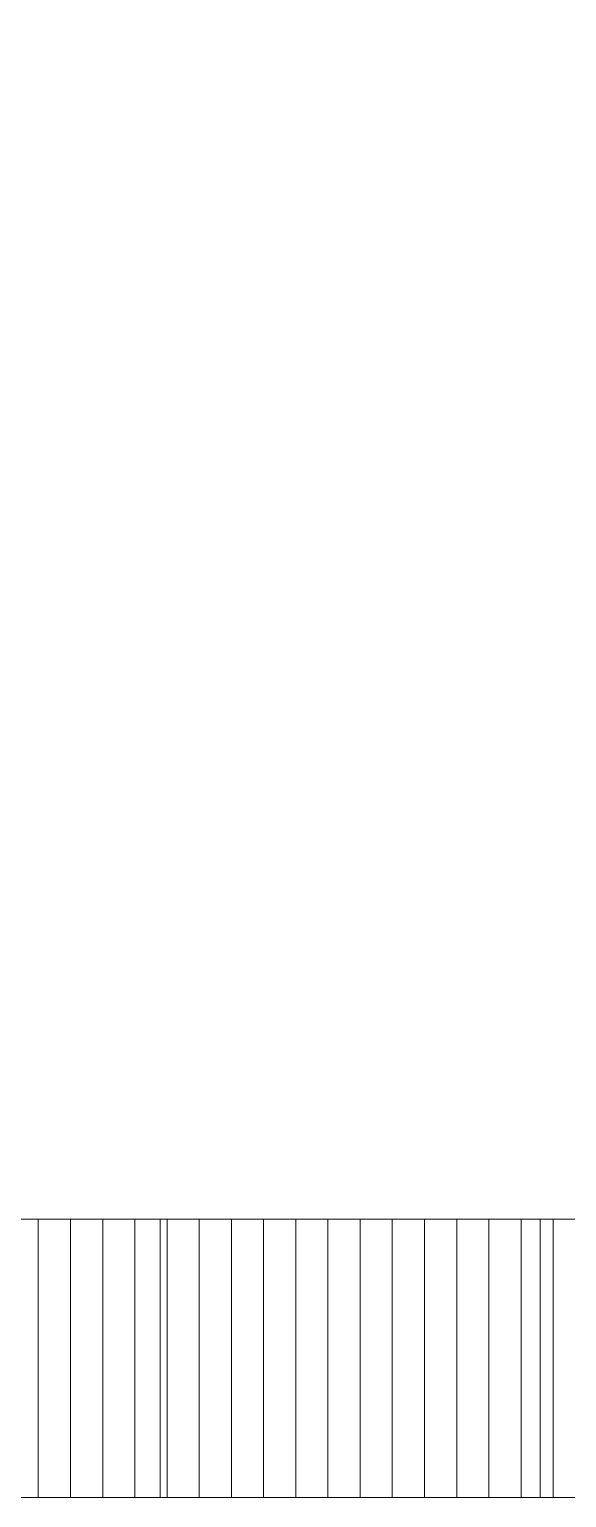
# Model space of a CAD drawing. Header units: millimetres. Extents: x -627 to 20370, y 1538 to 15679.
# Drawn here: x 19417 to 19629, y 8055 to 8635 of the extents above; entities that cross this region are included whole.
import ezdxf

# ---------------------------------------------------------------- set-up
doc = ezdxf.new("R2010")
doc.units = ezdxf.units.MM
doc.layers.add('blue', color=160, linetype='Continuous', lineweight=5)

msp = doc.modelspace()

# ---------------------------------------------------------------- hatches: boundary and pattern name
at = {"layer": 'blue'}
h = msp.add_hatch(dxfattribs=at)
h.set_pattern_fill('LINE', color=256, scale=4, angle=90)
h.set_pattern_definition([(90, (7621.72, -161.74), (-12.7, 8e-16), [])])
h.paths.add_polyline_path([(18519.31, 8164.54), (18292.34, 8164.54), (18292.34, 8054.54), (18519.31, 8054.54)])
h.paths.add_polyline_path([(19468.05, 8164.54), (19399.01, 8164.54), (19399.01, 8054.54), (19468.05, 8054.54)])
h.paths.add_polyline_path([(19618.05, 8164.54), (19468.05, 8164.54), (19468.05, 8054.54), (19618.05, 8054.54)])
h.paths.add_polyline_path([(19768.05, 8164.54), (19618.05, 8164.54), (19618.05, 8054.54), (19768.05, 8054.54)])
h.paths.add_polyline_path([(19819.95, 8124.26), (19819.59, 8144.7), (19819.25, 8164.54), (19768.05, 8164.54), (19768.05, 8054.54), (19821.41, 8054.54), (19821.41, 8060.02), (19821.05, 8063.67), (19821.05, 8081.19), (19820.68, 8088.49), (19820.68, 8096.52), (19820.32, 8105.28)])
h.paths.add_polyline_path([(18519.31, 8634.54), (18292.34, 8634.54), (18292.34, 8524.54), (18519.31, 8524.54)])

# ---------------------------------------------------------------- linework, layer by layer
for points in [[(19399.01, 8164.54), (19837.1, 8164.54)], [(19468.05, 8164.54), (19468.05, 8054.54)], [(19618.05, 8164.54), (19618.05, 8054.54)], [(18269.34, 8054.54), (19837.1, 8054.54)]]:
    msp.add_lwpolyline(points, dxfattribs=at)

doc.saveas('drawing.dxf')
